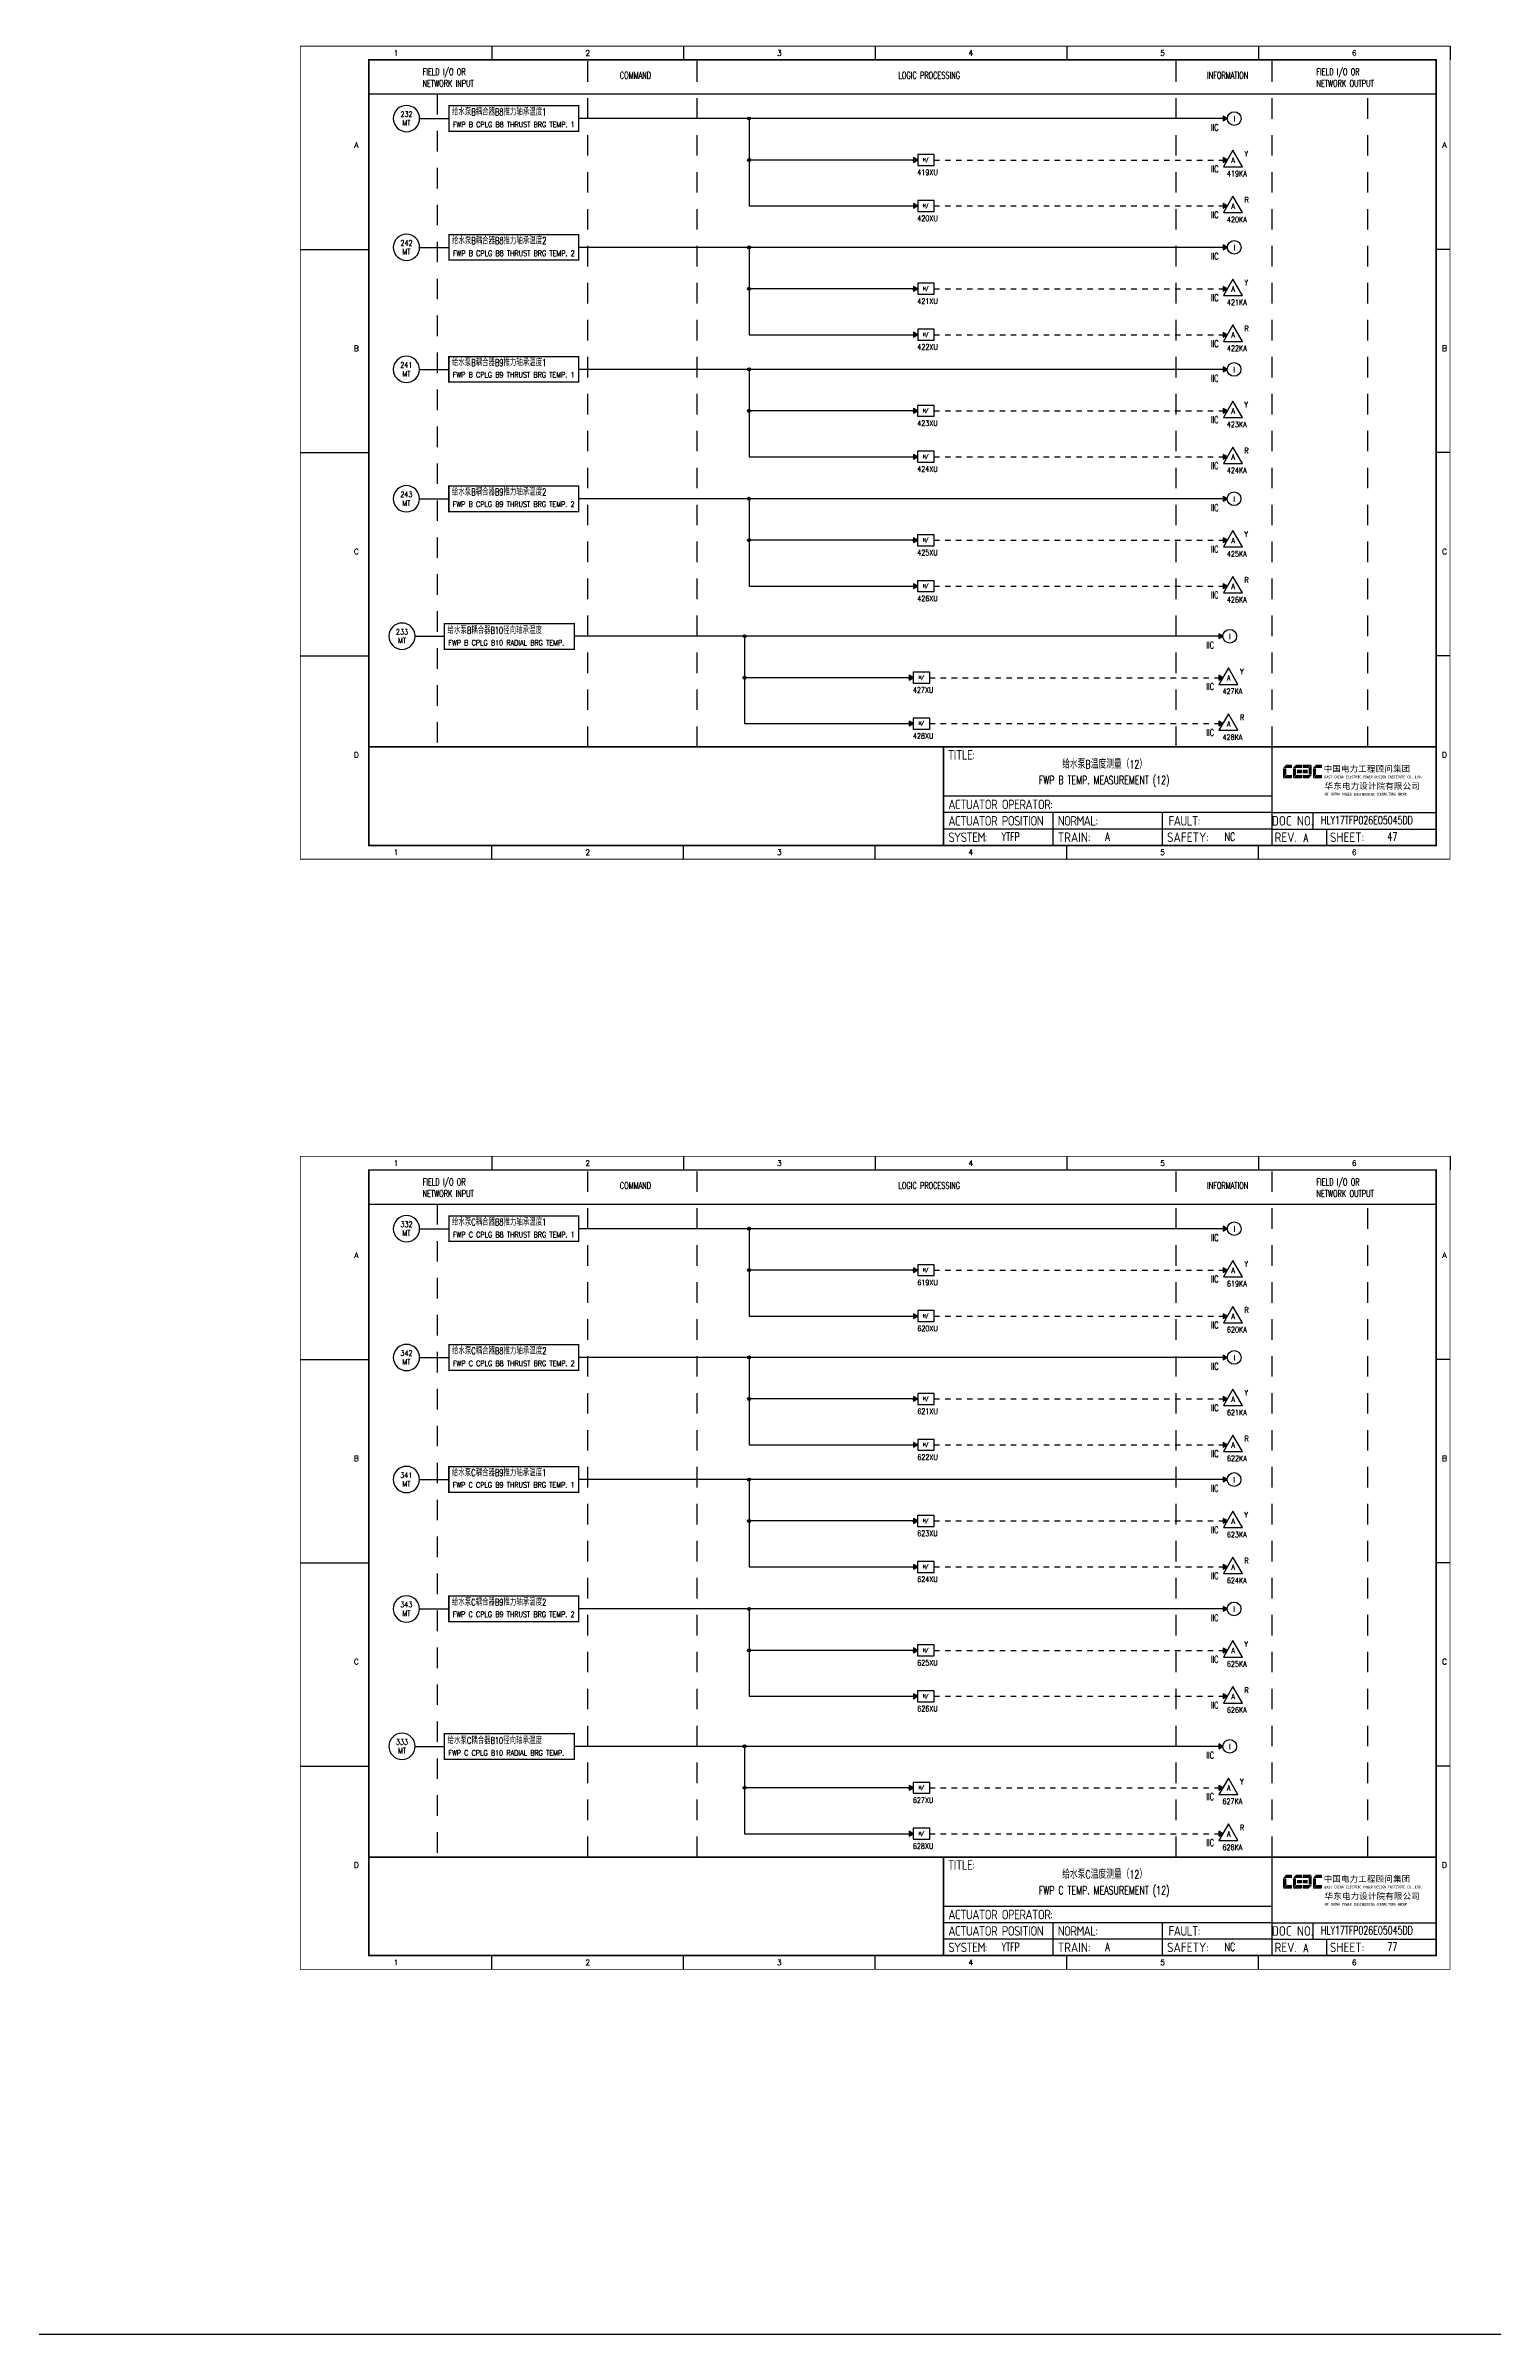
# Model space of a CAD drawing. Header units: millimetres. Extents: x 38833 to 52469, y 29493 to 32647.
# Drawn here: x 44971 to 45500, y 31107 to 31943 of the extents above; entities that cross this region are included whole.
import ezdxf
from ezdxf.enums import TextEntityAlignment as Align

# ---------------------------------------------------------------- set-up
doc = ezdxf.new("R2010")
doc.units = ezdxf.units.MM
for name, pattern in [('D2', [6, 2, -2, 2]), ('DASHED', [0.75, 0.5, -0.25]), ('JIS_02_0.7', [1.35, 0.75, -0.6])]:
    doc.linetypes.add(name, pattern=pattern)
for name, color, linetype in [('BORDER', 1, 'Continuous'), ('INSTRUMENT', 4, 'Continuous'), ('MLINE', 6, 'Continuous'), ('TITLE', 1, 'Continuous'), ('TK', 7, 'Continuous'), ('图框_外框线', 7, 'Continuous'), ('图框_标题栏文字', 6, 'Continuous')]:
    doc.layers.add(name, color=color, linetype=linetype)
doc.styles.add('DANIEL', font='COMPLEX', dxfattribs={"width": 0.7, "bigfont": 'GVFS'})
doc.styles.add('ecepdi', font='simhei.ttf', dxfattribs={"width": 0.9})
doc.styles.get("Standard").update_dxf_attribs({"font": 'romans.shx', "width": 0.7, "bigfont": 'hztxta.shx'})
doc.styles.add('工程字', font='gbenor.shx', dxfattribs={"bigfont": 'gbcbig.shx'})

# ---------------------------------------------------------------- blocks, each defined once
blk = doc.blocks.new('INS00')
at = {"layer": 'INSTRUMENT', "color": 0}
blk.add_lwpolyline([(6, 0, 1), (-6, 0, 1)], format="xyb", close=True, dxfattribs=at)
at = {"layer": 'INSTRUMENT', "flags": 1}
for tag, p in [('INSNAM', (0, 9)), ('INSDGN', (0, -9)), ('INSSUP', (0, -15)), ('INSMAN', (0, -18)), ('INSTYP', (0, -12)), ('INSREM', (0, -21))]:
    blk.add_attdef(tag, text='', height=3, dxfattribs=at).set_placement(p, align=Align.TOP_CENTER)
at = {"layer": 'INSTRUMENT', "width": 0.7}
for tag, p in [('INSIDE', (0, 2)), ('INSSYS', (0, -2))]:
    blk.add_attdef(tag, text='', height=2.5, dxfattribs=at).set_placement(p, align=Align.MIDDLE)
for tag, p in [('INSHH', (6, 3.5)), ('INSL', (6, -3)), ('INSLL', (6, -6))]:
    blk.add_attdef(tag, p, '', height=2.5, dxfattribs=at)
at = {"layer": 'INSTRUMENT', "linetype": 'DASHED', "width": 0.7}
blk.add_attdef('INSH', (6, 0.5), '', height=2.5, dxfattribs=at)
blk = doc.blocks.new('大于')
at = {"layer": 'BORDER'}
blk.add_hatch(color=256, dxfattribs=at).paths.add_polyline_path([(2178.99, 3748.47), (2177.49, 3749.34), (2177.49, 3747.6)])
for p, q in [((2176.99, 3748.47), (2178.99, 3748.47)), ((2184.99, 3748.47), (2186.99, 3748.47))]:
    blk.add_line(p, q, dxfattribs=at)
for points in [[(2178.99, 3748.47), (2177.49, 3749.34), (2177.49, 3747.6)], [(2184.99, 3750.47), (2178.99, 3750.47), (2178.99, 3746.47), (2184.99, 3746.47)]]:
    blk.add_lwpolyline(points, close=True, dxfattribs=at)
at = {"layer": 'BORDER', "style": 'DANIEL', "width": 0.8}
blk.add_text('H/', height=1.2, dxfattribs=at).set_placement((2181.94, 3748.51), align=Align.MIDDLE)
blk = doc.blocks.new('A$C1E0003F3')
h = blk.add_hatch(color=152)
edge = h.paths.add_edge_path()
edge.add_ellipse((5.15, 4.41), major_axis=(0, 0.211), ratio=0.769231, start_angle=-90, end_angle=0)
edge.add_line((5.15, 4.62), (3.22, 4.62))
edge.add_line((3.22, 4.62), (2.09, 3.35))
edge.add_line((2.09, 3.35), (5.32, 3.35))
edge.add_line((5.32, 3.35), (5.32, 4.41))
h.paths.add_polyline_path([(3.22, 3.23), (2.09, 3.23), (2.09, -0.36), (3.22, 0.91)])
edge = h.paths.add_edge_path()
edge.add_line((5.32, 0.81), (3.27, 0.81))
edge.add_line((3.27, 0.81), (2.13, -0.46))
edge.add_line((2.13, -0.46), (5.15, -0.46))
edge.add_ellipse((5.15, -0.25), major_axis=(0, 0.211), ratio=0.769231, start_angle=180, end_angle=270)
edge.add_line((5.32, -0.25), (5.32, 0.81))
h = blk.add_hatch(color=152)
edge = h.paths.add_edge_path()
edge.add_ellipse((8.78, 4.41), major_axis=(0, 0.211), ratio=0.769231, start_angle=-90, end_angle=0)
edge.add_line((8.78, 4.62), (6.84, 4.62))
edge.add_line((6.84, 4.62), (5.71, 3.35))
edge.add_line((5.71, 3.35), (8.94, 3.35))
edge.add_line((8.94, 3.35), (8.94, 4.41))
h.paths.add_polyline_path([(6.84, 3.23), (5.71, 3.23), (5.71, -0.36), (6.84, 0.91)])
edge = h.paths.add_edge_path()
edge.add_ellipse((8.78, 2.49), major_axis=(0, 0.211), ratio=0.769231, start_angle=-90, end_angle=0)
edge.add_line((8.78, 2.7), (7.22, 2.7))
edge.add_line((7.22, 2.7), (7.22, 1.44))
edge.add_line((7.22, 1.44), (8.78, 1.44))
edge.add_ellipse((8.78, 1.65), major_axis=(0, 0.211), ratio=0.769231, start_angle=180, end_angle=270)
edge.add_line((8.94, 1.65), (8.94, 2.49))
edge = h.paths.add_edge_path()
edge.add_line((8.94, 0.81), (6.89, 0.81))
edge.add_line((6.89, 0.81), (5.75, -0.46))
edge.add_line((5.75, -0.46), (8.78, -0.46))
edge.add_ellipse((8.78, -0.25), major_axis=(0, 0.211), ratio=0.769231, start_angle=180, end_angle=270)
edge.add_line((8.94, -0.25), (8.94, 0.81))
h = blk.add_hatch(color=1)
edge = h.paths.add_edge_path()
edge.add_line((12.48, 4.62), (9.46, 4.62))
edge.add_ellipse((9.46, 4.41), major_axis=(0, 0.211), ratio=0.769231, start_angle=0, end_angle=90)
edge.add_line((9.3, 4.41), (9.3, 3.35))
edge.add_line((9.3, 3.35), (11.35, 3.35))
edge.add_line((11.35, 3.35), (12.48, 4.62))
h.paths.add_polyline_path([(12.57, 4.56), (11.38, 3.23), (11.38, 0.93), (12.57, 0.93)])
edge = h.paths.add_edge_path()
edge.add_line((11.03, 2.7), (9.46, 2.7))
edge.add_ellipse((9.46, 2.49), major_axis=(0, 0.211), ratio=0.769231, start_angle=0, end_angle=90)
edge.add_line((9.3, 2.49), (9.3, 1.65))
edge.add_ellipse((9.46, 1.65), major_axis=(0, 0.211), ratio=0.769231, start_angle=90, end_angle=180)
edge.add_line((9.46, 1.44), (11.03, 1.44))
edge.add_line((11.03, 1.44), (11.03, 2.7))
h = blk.add_hatch(color=1)
edge = h.paths.add_edge_path()
edge.add_line((12.58, 0.79), (9.3, 0.79))
edge.add_line((9.3, 0.79), (9.3, -0.27))
edge.add_ellipse((9.46, -0.27), major_axis=(0, 0.211), ratio=0.769231, start_angle=90, end_angle=180)
edge.add_line((9.46, -0.48), (11.43, -0.48))
edge.add_line((11.43, -0.48), (12.58, 0.79))
h = blk.add_hatch(color=152)
edge = h.paths.add_edge_path()
edge.add_ellipse((16.11, 4.41), major_axis=(0, 0.211), ratio=0.769231, start_angle=-90, end_angle=0)
edge.add_line((16.11, 4.62), (14.14, 4.62))
edge.add_line((14.14, 4.62), (13, 3.35))
edge.add_line((13, 3.35), (16.27, 3.35))
edge.add_line((16.27, 3.35), (16.27, 4.41))
h.paths.add_polyline_path([(14.14, 3.23), (13, 3.23), (13, -0.36), (14.14, 0.91)])
edge = h.paths.add_edge_path()
edge.add_line((16.27, 0.81), (14.18, 0.81))
edge.add_line((14.18, 0.81), (13.04, -0.46))
edge.add_line((13.04, -0.46), (16.03, -0.46))
edge.add_ellipse((16.03, -0.15), major_axis=(0, 0.316), ratio=0.769231, start_angle=180, end_angle=270)
edge.add_line((16.27, -0.15), (16.27, 0.81))
at = {"layer": 'TITLE', "color": 7, "style": 'ecepdi'}
for s, p in [('中', (16.92, 1.94)), ('国', (20.09, 2)), ('电', (23.25, 1.99)), ('力', (26.39, 1.96)), ('工', (29.53, 1.95)), ('程', (32.71, 1.98)), ('顾', (35.9, 1.98)), ('问', (39.09, 1.94)), ('集', (42.26, 1.98)), ('团', (45.42, 2.01)), ('华', (17.24, -4.31)), ('东', (20.45, -4.29)), ('电', (23.62, -4.35)), ('力', (26.75, -4.32)), ('设', (29.92, -4.3)), ('计', (33.05, -4.31)), ('院', (36.26, -4.29)), ('有', (39.41, -4.29)), ('限', (42.57, -4.32)), ('公', (45.78, -4.38)), ('司', (48.91, -4.35))]:
    blk.add_text(s, height=2.2, dxfattribs=at).set_placement(p)
at = {"layer": 'TITLE', "color": 7, "style": 'ecepdi', "width": 0.975}
for s, p in [('E', (17.58, 0.02)), ('A', (18.29, 0.03)), ('S', (19, 0.03)), ('T', (19.7, 0.03)), ('C', (21.1, 0.09)), ('H', (21.77, 0.09)), ('I', (22.46, 0.09)), ('N', (23.17, 0.1)), ('A', (23.86, 0.1)), ('E', (25.35, 0.09)), ('L', (26.05, 0.11)), ('E', (26.76, 0.1)), ('C', (27.46, 0.12)), ('T', (28.18, 0.11)), ('R', (28.87, 0.1)), ('I', (29.57, 0.11)), ('C', (30.28, 0.1)), ('P', (31.64, 0.09)), ('O', (32.32, 0.08)), ('W', (33.03, 0.08)), ('E', (33.72, 0.08)), ('R', (34.42, 0.09)), ('D', (35.81, 0.1)), ('E', (36.52, 0.1)), ('S', (37.2, 0.1)), ('I', (37.91, 0.09)), ('G', (38.68, 0.11)), ('N', (39.38, 0.09)), ('I', (40.72, 0.07)), ('N', (41.43, 0.08)), ('S', (42.14, 0.08)), ('T', (42.83, 0.08)), ('I', (43.52, 0.09)), ('T', (44.22, 0.07)), ('U', (44.93, 0.07)), ('T', (45.63, 0.08)), ('E', (46.34, 0.09)), ('C', (47.76, 0.11)), ('O', (48.48, 0.1)), ('L', (50.56, 0.1)), ('T', (51.27, 0.1)), ('D', (51.96, 0.1)), ('O', (17.67, -6.18)), ('OF', (18.01, -6.2)), ('F', (18.37, -6.2)), ('C', (19.8, -6.19)), ('H', (20.47, -6.19)), ('I', (21.15, -6.19)), ('N', (21.87, -6.18)), ('A', (22.56, -6.18)), ('P', (23.98, -6.2)), ('O', (24.66, -6.21)), ('W', (25.36, -6.21)), ('E', (26.06, -6.21)), ('R', (26.75, -6.2)), ('E', (28.19, -6.24)), ('N', (28.91, -6.27)), ('G', (29.62, -6.26)), ('I', (30.32, -6.27)), ('N', (31.02, -6.27)), ('E', (31.7, -6.28)), ('E', (32.41, -6.27)), ('R', (33.1, -6.24)), ('I', (33.81, -6.24)), ('N', (34.51, -6.26)), ('G', (35.2, -6.24)), ('C', (36.61, -6.19)), ('O', (37.3, -6.21)), ('N', (38, -6.2)), ('S', (38.71, -6.21)), ('U', (39.41, -6.18)), ('L', (40.11, -6.18)), ('T', (40.81, -6.19)), ('I', (41.51, -6.21)), ('N', (42.2, -6.21)), ('G', (42.91, -6.17)), ('G', (44.29, -6.2)), ('R', (45, -6.21)), ('O', (45.69, -6.22)), ('U', (46.39, -6.2)), ('P', (47.1, -6.23)), ('.', (49.23, 0.1)), (',', (49.87, 0.1)), ('.', (52.72, 0.11))]:
    blk.add_text(s, height=1, dxfattribs=at).set_placement(p, align=Align.MIDDLE_CENTER)
blk = doc.blocks.new('A$C613255F0')
for p, q in [((70, 297), (70, 292)), ((140, 297), (140, 292)), ((210, 297), (210, 292)), ((280, 297), (280, 292)), ((350, 297), (350, 292)), ((420, 297), (420, 292)), ((0, 222.75), (25, 222.75)), ((420, 222.75), (415, 222.75)), ((0, 148.5), (25, 148.5)), ((420, 148.5), (415, 148.5)), ((0, 74.25), (25, 74.25)), ((420, 74.25), (415, 74.25)), ((70, 0), (70, 5)), ((140, 0), (140, 5)), ((210, 0), (210, 5)), ((280, 0), (280, 5)), ((350, 0), (350, 5))]:
    blk.add_line(p, q)
at = {"layer": 'MLINE', "linetype": 'JIS_02_0.7', "ltscale": 10}
for p, q in [((105, 41), (105, 292)), ((145, 41), (145, 292)), ((320, 41), (320, 292)), ((355, 41), (355, 292)), ((50, 279.56), (50, 41)), ((390, 41), (390, 279.56))]:
    blk.add_line(p, q, dxfattribs=at)
at = {"layer": 'MLINE'}
blk.add_line((25, 279.56), (415, 279.56), dxfattribs=at)
at = {"layer": '图框_外框线'}
for p, q in [((355, 5), (355, 41)), ((355, 23), (235, 23)), ((355, 17), (235, 17)), ((275, 11), (275, 17)), ((315, 11), (315, 17)), ((355, 17), (415, 17)), ((370, 11), (370, 17)), ((355, 11), (235, 11)), ((355, 11), (235, 11)), ((275, 5), (275, 11)), ((315, 5), (315, 11)), ((355, 11), (415, 11)), ((375, 5), (375, 11))]:
    blk.add_line(p, q, dxfattribs=at)
for points, const_width in [([(0, 0), (420, 0), (420, 297), (0, 297)], 0.3), ([(25, 5), (415, 5), (415, 292), (25, 292)], 0.6)]:
    blk.add_lwpolyline(points, close=True, dxfattribs=dict(at, const_width=const_width))
at = {"layer": '图框_外框线', "const_width": 0.6}
blk.add_lwpolyline([(235, 41), (25, 41)], dxfattribs=at)
at = {"layer": '图框_外框线'}
blk.add_lwpolyline([(415, 41, 0.6, 0.6, 0), (235, 41, 0.6, 0.6, 0), (235, 5, 0, 0, 0)], format="xyseb", dxfattribs=at)
blk.add_blockref('A$C1E0003F3', (356.94, 29.95))
at = {"layer": 'MLINE', "char_height": 2.5, "width": 31.8959, "attachment_point": 1}
for s, insert in [('FIELD I/O OR', (44.67, 288.89)), ('NETWORK INPUT', (44.67, 284.64)), ('COMMAND', (116.74, 287.58)), ('LOGIC PROCESSING', (218.52, 287.58)), ('INFORMATION', (331.25, 287.58)), ('FIELD I/O OR', (371.22, 288.89)), ('NETWORK OUTPUT', (371.22, 284.64))]:
    blk.add_mtext(s, dxfattribs=dict(at, insert=insert))
at = {"layer": 'TK', "color": 3}
for s, p in [('1', (35, 294.5)), ('2', (105, 294.5)), ('3', (175, 294.5)), ('4', (245, 294.5)), ('5', (315, 294.5)), ('6', (385, 294.5)), ('1', (35, 2.5)), ('2', (105, 2.5)), ('3', (175, 2.5)), ('4', (245, 2.5)), ('5', (315, 2.5)), ('6', (385, 2.5))]:
    blk.add_text(s, height=2, dxfattribs=at).set_placement(p, align=Align.MIDDLE)
for s, p in [('A', (20.5, 259.88)), ('A', (418, 259.88)), ('B', (20.5, 185.62)), ('B', (418, 185.62)), ('C', (20.5, 111.38)), ('C', (418, 111.38)), ('D', (20.5, 37.12)), ('D', (418, 37.12))]:
    blk.add_text(s, height=2, dxfattribs=at).set_placement(p, align=Align.CENTER)
at = {"layer": '图框_标题栏文字', "char_height": 3.5, "style": '工程字'}
for s, insert, width, attachment_point in [('{\\T0.9; TITLE:}', (234.86, 38.09), 14.2249, 4), ('{\\T0.9; ACTUATOR OPERATOR:}', (235, 20), 40, 4), ('{\\T0.9; ACTUATOR POSITION}', (235, 14), 45, 4), ('{\\T0.9; SYSTEM:}', (235, 8), 17.9526, 4), ('{\\T0.9; }TRAIN: ', (275, 8), 17.6638, 4), ('{\\T0.9; NORMAL:}', (275, 14), 18.2557, 4), ('SAFETY:', (324.3, 8), 22.3993, 5), ('{\\T0.9; FAULT:}', (315.44, 14), 15, 4), ('DOC NO.', (362.5, 14), 15, 5), ('REV.', (360, 8), 10, 5), ('SHEET:', (382.42, 8), 20, 5)]:
    blk.add_mtext(s, dxfattribs=dict(at, insert=insert, width=width, attachment_point=attachment_point))

msp = doc.modelspace()

# ---------------------------------------------------------------- hatches: boundary and pattern name
h = msp.add_hatch(color=256)
edge = h.paths.add_edge_path()
edge.add_arc((45227.69, 31916.69), 0.55, 0, 360)
for points in [[(45402.41, 31916.69), (45400.91, 31917.55), (45400.91, 31915.82)], [(45402.41, 31901.54), (45400.91, 31902.4), (45400.91, 31900.67)], [(45402.41, 31884.76), (45400.91, 31885.63), (45400.91, 31883.9)], [(45402.41, 31869.64), (45400.91, 31870.51), (45400.91, 31868.78)], [(45402.41, 31854.49), (45400.91, 31855.36), (45400.91, 31853.62)], [(45402.41, 31837.72), (45400.91, 31838.58), (45400.91, 31836.85)], [(45402.38, 31825.06), (45400.88, 31825.93), (45400.88, 31824.2)], [(45402.38, 31809.91), (45400.88, 31810.78), (45400.88, 31809.05)], [(45402.38, 31793.14), (45400.88, 31794.01), (45400.88, 31792.27)], [(45402.38, 31777.78), (45400.88, 31778.65), (45400.88, 31776.92)], [(45402.38, 31762.63), (45400.88, 31763.5), (45400.88, 31761.77)], [(45402.38, 31745.86), (45400.88, 31746.73), (45400.88, 31745)], [(45400.78, 31727.58), (45399.28, 31728.45), (45399.28, 31726.72)], [(45400.78, 31712.43), (45399.28, 31713.3), (45399.28, 31711.57)], [(45400.78, 31695.66), (45399.28, 31696.52), (45399.28, 31694.79)], [(45402.41, 31511.13), (45400.91, 31511.99), (45400.91, 31510.26)], [(45402.41, 31495.98), (45400.91, 31496.84), (45400.91, 31495.11)], [(45402.41, 31479.21), (45400.91, 31480.07), (45400.91, 31478.34)], [(45402.41, 31464.08), (45400.91, 31464.95), (45400.91, 31463.22)], [(45402.41, 31448.93), (45400.91, 31449.8), (45400.91, 31448.07)], [(45402.41, 31432.16), (45400.91, 31433.03), (45400.91, 31431.29)], [(45402.38, 31419.5), (45400.88, 31420.37), (45400.88, 31418.64)], [(45402.38, 31404.35), (45400.88, 31405.22), (45400.88, 31403.49)], [(45402.38, 31387.58), (45400.88, 31388.45), (45400.88, 31386.72)], [(45402.38, 31372.23), (45400.88, 31373.09), (45400.88, 31371.36)], [(45402.38, 31357.08), (45400.88, 31357.94), (45400.88, 31356.21)], [(45402.38, 31340.3), (45400.88, 31341.17), (45400.88, 31339.44)], [(45400.78, 31322.02), (45399.28, 31322.89), (45399.28, 31321.16)], [(45400.78, 31306.87), (45399.28, 31307.74), (45399.28, 31306.01)], [(45400.78, 31290.1), (45399.28, 31290.97), (45399.28, 31289.23)]]:
    msp.add_hatch(color=256).paths.add_polyline_path(points)
h = msp.add_hatch(color=256)
edge = h.paths.add_edge_path()
edge.add_arc((45227.69, 31901.54), 0.55, 0, 360)
h = msp.add_hatch(color=256)
edge = h.paths.add_edge_path()
edge.add_arc((45227.69, 31869.64), 0.55, 0, 360)
h = msp.add_hatch(color=256)
edge = h.paths.add_edge_path()
edge.add_arc((45227.69, 31854.49), 0.55, 0, 360)
h = msp.add_hatch(color=256)
edge = h.paths.add_edge_path()
edge.add_arc((45227.66, 31825.06), 0.55, 0, 360)
h = msp.add_hatch(color=256)
edge = h.paths.add_edge_path()
edge.add_arc((45227.66, 31809.91), 0.55, 0, 360)
h = msp.add_hatch(color=256)
edge = h.paths.add_edge_path()
edge.add_arc((45227.66, 31777.78), 0.55, 0, 360)
h = msp.add_hatch(color=256)
edge = h.paths.add_edge_path()
edge.add_arc((45227.66, 31762.63), 0.55, 0, 360)
h = msp.add_hatch(color=256)
edge = h.paths.add_edge_path()
edge.add_arc((45226.06, 31727.58), 0.55, 0, 360)
h = msp.add_hatch(color=256)
edge = h.paths.add_edge_path()
edge.add_arc((45226.06, 31712.43), 0.55, 0, 360)
h = msp.add_hatch(color=256)
edge = h.paths.add_edge_path()
edge.add_arc((45227.69, 31511.13), 0.55, 0, 360)
h = msp.add_hatch(color=256)
edge = h.paths.add_edge_path()
edge.add_arc((45227.69, 31495.98), 0.55, 0, 360)
h = msp.add_hatch(color=256)
edge = h.paths.add_edge_path()
edge.add_arc((45227.69, 31464.08), 0.55, 0, 360)
h = msp.add_hatch(color=256)
edge = h.paths.add_edge_path()
edge.add_arc((45227.69, 31448.93), 0.55, 0, 360)
h = msp.add_hatch(color=256)
edge = h.paths.add_edge_path()
edge.add_arc((45227.66, 31419.5), 0.55, 0, 360)
h = msp.add_hatch(color=256)
edge = h.paths.add_edge_path()
edge.add_arc((45227.66, 31404.35), 0.55, 0, 360)
h = msp.add_hatch(color=256)
edge = h.paths.add_edge_path()
edge.add_arc((45227.66, 31372.23), 0.55, 0, 360)
h = msp.add_hatch(color=256)
edge = h.paths.add_edge_path()
edge.add_arc((45227.66, 31357.08), 0.55, 0, 360)
h = msp.add_hatch(color=256)
edge = h.paths.add_edge_path()
edge.add_arc((45226.06, 31322.02), 0.55, 0, 360)
h = msp.add_hatch(color=256)
edge = h.paths.add_edge_path()
edge.add_arc((45226.06, 31306.87), 0.55, 0, 360)

# ---------------------------------------------------------------- linework, layer by layer
for p, q in [((45107.33, 31916.69), (45118.03, 31916.69)), ((45402.41, 31916.69), (45165.44, 31916.69)), ((45227.69, 31916.69), (45227.69, 31884.76)), ((45289.3, 31901.54), (45227.69, 31901.54)), ((45295.3, 31901.54), (45296.09, 31901.54)), ((45227.69, 31884.76), (45289.3, 31884.76)), ((45295.3, 31884.76), (45296.09, 31884.76)), ((45107.33, 31869.64), (45118.03, 31869.64)), ((45402.41, 31869.64), (45165.44, 31869.64)), ((45227.69, 31869.64), (45227.69, 31837.72)), ((45289.3, 31854.49), (45227.69, 31854.49)), ((45295.3, 31854.49), (45296.09, 31854.49)), ((45227.69, 31837.72), (45289.3, 31837.72)), ((45295.3, 31837.72), (45296.09, 31837.72)), ((45107.3, 31825.06), (45118, 31825.06)), ((45402.38, 31825.06), (45165.41, 31825.06)), ((45227.66, 31825.06), (45227.66, 31793.14)), ((45289.27, 31809.91), (45227.66, 31809.91)), ((45295.27, 31809.91), (45296.06, 31809.91)), ((45227.66, 31793.14), (45289.27, 31793.14)), ((45295.27, 31793.14), (45296.06, 31793.14)), ((45107.3, 31777.78), (45118, 31777.78)), ((45402.38, 31777.78), (45165.41, 31777.78)), ((45227.66, 31777.78), (45227.66, 31745.86)), ((45289.27, 31762.63), (45227.66, 31762.63)), ((45295.27, 31762.63), (45296.06, 31762.63)), ((45227.66, 31745.86), (45289.27, 31745.86)), ((45295.27, 31745.86), (45296.06, 31745.86)), ((45105.7, 31727.58), (45116.4, 31727.58)), ((45400.78, 31727.58), (45163.81, 31727.58)), ((45226.06, 31727.69), (45226.06, 31695.77)), ((45287.67, 31712.43), (45226.06, 31712.43)), ((45293.67, 31712.43), (45294.46, 31712.43)), ((45226.06, 31695.66), (45287.67, 31695.66)), ((45107.33, 31511.13), (45118.03, 31511.13)), ((45402.41, 31511.13), (45165.44, 31511.13)), ((45227.69, 31511.13), (45227.69, 31479.21)), ((45289.3, 31495.98), (45227.69, 31495.98)), ((45295.3, 31495.98), (45296.09, 31495.98)), ((45227.69, 31479.21), (45289.3, 31479.21)), ((45295.3, 31479.21), (45296.09, 31479.21)), ((45107.33, 31464.08), (45118.03, 31464.08)), ((45402.41, 31464.08), (45165.44, 31464.08)), ((45227.69, 31464.08), (45227.69, 31432.16)), ((45289.3, 31448.93), (45227.69, 31448.93)), ((45295.3, 31448.93), (45296.09, 31448.93)), ((45227.69, 31432.16), (45289.3, 31432.16)), ((45295.3, 31432.16), (45296.09, 31432.16)), ((45107.3, 31419.5), (45118, 31419.5)), ((45402.38, 31419.5), (45165.41, 31419.5)), ((45227.66, 31419.5), (45227.66, 31387.58)), ((45289.27, 31404.35), (45227.66, 31404.35)), ((45295.27, 31404.35), (45296.06, 31404.35)), ((45227.66, 31387.58), (45289.27, 31387.58)), ((45295.27, 31387.58), (45296.06, 31387.58)), ((45107.3, 31372.23), (45118, 31372.23)), ((45402.38, 31372.23), (45165.41, 31372.23)), ((45227.66, 31372.23), (45227.66, 31340.3)), ((45289.27, 31357.08), (45227.66, 31357.08)), ((45295.27, 31357.08), (45296.06, 31357.08)), ((45227.66, 31340.3), (45289.27, 31340.3)), ((45295.27, 31340.3), (45296.06, 31340.3)), ((45105.7, 31322.02), (45116.4, 31322.02)), ((45400.78, 31322.02), (45163.81, 31322.02)), ((45226.06, 31322.13), (45226.06, 31290.21)), ((45287.67, 31306.87), (45226.06, 31306.87)), ((45293.67, 31306.87), (45294.46, 31306.87)), ((45226.06, 31290.1), (45287.67, 31290.1)), ((39417.51, 31107.25), (50497.51, 31107.25))]:
    msp.add_line(p, q)
at = {"linetype": 'D2'}
for p, q in [((45295.3, 31901.54), (45402.41, 31901.54)), ((45295.3, 31884.76), (45402.41, 31884.76)), ((45295.3, 31854.49), (45402.41, 31854.49)), ((45295.3, 31837.72), (45402.41, 31837.72)), ((45295.27, 31809.91), (45402.38, 31809.91)), ((45295.27, 31793.14), (45402.38, 31793.14)), ((45295.27, 31762.63), (45402.38, 31762.63)), ((45295.27, 31745.86), (45402.38, 31745.86)), ((45293.67, 31712.43), (45400.78, 31712.43)), ((45293.67, 31695.66), (45400.78, 31695.66)), ((45295.3, 31495.98), (45402.41, 31495.98)), ((45295.3, 31479.21), (45402.41, 31479.21)), ((45295.3, 31448.93), (45402.41, 31448.93)), ((45295.3, 31432.16), (45402.41, 31432.16)), ((45295.27, 31404.35), (45402.38, 31404.35)), ((45295.27, 31387.58), (45402.38, 31387.58)), ((45295.27, 31357.08), (45402.38, 31357.08)), ((45295.27, 31340.3), (45402.38, 31340.3)), ((45293.67, 31306.87), (45400.78, 31306.87)), ((45293.67, 31290.1), (45400.78, 31290.1))]:
    msp.add_line(p, q, dxfattribs=at)
at = {"const_width": 0.5}
for points in [[(45118.03, 31921.36), (45165.44, 31921.36), (45165.44, 31912.02), (45118.03, 31912.02), (45118.03, 31921.36)], [(45118.03, 31874.31), (45165.44, 31874.31), (45165.44, 31864.97), (45118.03, 31864.97), (45118.03, 31874.31)], [(45118, 31829.73), (45165.41, 31829.73), (45165.41, 31820.39), (45118, 31820.39), (45118, 31829.73)], [(45118, 31782.46), (45165.41, 31782.46), (45165.41, 31773.11), (45118, 31773.11), (45118, 31782.46)], [(45116.4, 31732.16), (45163.81, 31732.16), (45163.81, 31722.82), (45116.4, 31722.82), (45116.4, 31732.16)], [(45118.03, 31515.8), (45165.44, 31515.8), (45165.44, 31506.46), (45118.03, 31506.46), (45118.03, 31515.8)], [(45118.03, 31468.75), (45165.44, 31468.75), (45165.44, 31459.41), (45118.03, 31459.41), (45118.03, 31468.75)], [(45118, 31424.17), (45165.41, 31424.17), (45165.41, 31414.83), (45118, 31414.83), (45118, 31424.17)], [(45118, 31376.9), (45165.41, 31376.9), (45165.41, 31367.56), (45118, 31367.56), (45118, 31376.9)], [(45116.4, 31326.6), (45163.81, 31326.6), (45163.81, 31317.26), (45116.4, 31317.26), (45116.4, 31326.6)]]:
    msp.add_lwpolyline(points, dxfattribs=at)
for points in [[(45402.41, 31916.69), (45400.91, 31917.55), (45400.91, 31915.82)], [(45402.41, 31901.54), (45400.91, 31902.4), (45400.91, 31900.67)], [(45402.41, 31884.76), (45400.91, 31885.63), (45400.91, 31883.9)], [(45402.41, 31869.64), (45400.91, 31870.51), (45400.91, 31868.78)], [(45402.41, 31854.49), (45400.91, 31855.36), (45400.91, 31853.62)], [(45402.41, 31837.72), (45400.91, 31838.58), (45400.91, 31836.85)], [(45402.38, 31825.06), (45400.88, 31825.93), (45400.88, 31824.2)], [(45402.38, 31809.91), (45400.88, 31810.78), (45400.88, 31809.05)], [(45402.38, 31793.14), (45400.88, 31794.01), (45400.88, 31792.27)], [(45402.38, 31777.78), (45400.88, 31778.65), (45400.88, 31776.92)], [(45402.38, 31762.63), (45400.88, 31763.5), (45400.88, 31761.77)], [(45402.38, 31745.86), (45400.88, 31746.73), (45400.88, 31745)], [(45400.78, 31727.58), (45399.28, 31728.45), (45399.28, 31726.72)], [(45400.78, 31712.43), (45399.28, 31713.3), (45399.28, 31711.57)], [(45400.78, 31695.66), (45399.28, 31696.52), (45399.28, 31694.79)], [(45402.41, 31511.13), (45400.91, 31511.99), (45400.91, 31510.26)], [(45402.41, 31495.98), (45400.91, 31496.84), (45400.91, 31495.11)], [(45402.41, 31479.21), (45400.91, 31480.07), (45400.91, 31478.34)], [(45402.41, 31464.08), (45400.91, 31464.95), (45400.91, 31463.22)], [(45402.41, 31448.93), (45400.91, 31449.8), (45400.91, 31448.07)], [(45402.41, 31432.16), (45400.91, 31433.03), (45400.91, 31431.29)], [(45402.38, 31419.5), (45400.88, 31420.37), (45400.88, 31418.64)], [(45402.38, 31404.35), (45400.88, 31405.22), (45400.88, 31403.49)], [(45402.38, 31387.58), (45400.88, 31388.45), (45400.88, 31386.72)], [(45402.38, 31372.23), (45400.88, 31373.09), (45400.88, 31371.36)], [(45402.38, 31357.08), (45400.88, 31357.94), (45400.88, 31356.21)], [(45402.38, 31340.3), (45400.88, 31341.17), (45400.88, 31339.44)], [(45400.78, 31322.02), (45399.28, 31322.89), (45399.28, 31321.16)], [(45400.78, 31306.87), (45399.28, 31307.74), (45399.28, 31306.01)], [(45400.78, 31290.1), (45399.28, 31290.97), (45399.28, 31289.23)]]:
    msp.add_lwpolyline(points, close=True)
at = {"color": 1}
for points in [[(45407.9, 31899.09), (45404.43, 31905.09), (45400.97, 31899.09)], [(45407.9, 31882.32), (45404.43, 31888.32), (45400.97, 31882.32)], [(45407.9, 31852.04), (45404.43, 31858.04), (45400.97, 31852.04)], [(45407.9, 31835.27), (45404.43, 31841.27), (45400.97, 31835.27)], [(45407.87, 31807.46), (45404.4, 31813.46), (45400.94, 31807.46)], [(45407.87, 31790.69), (45404.4, 31796.69), (45400.94, 31790.69)], [(45407.87, 31760.19), (45404.4, 31766.19), (45400.94, 31760.19)], [(45407.87, 31743.41), (45404.4, 31749.41), (45400.94, 31743.41)], [(45406.27, 31709.98), (45402.8, 31715.98), (45399.34, 31709.98)], [(45406.27, 31693.21), (45402.8, 31699.21), (45399.34, 31693.21)], [(45407.9, 31493.53), (45404.43, 31499.53), (45400.97, 31493.53)], [(45407.9, 31476.76), (45404.43, 31482.76), (45400.97, 31476.76)], [(45407.9, 31446.48), (45404.43, 31452.48), (45400.97, 31446.48)], [(45407.9, 31429.71), (45404.43, 31435.71), (45400.97, 31429.71)], [(45407.87, 31401.91), (45404.4, 31407.91), (45400.94, 31401.91)], [(45407.87, 31385.13), (45404.4, 31391.13), (45400.94, 31385.13)], [(45407.87, 31354.63), (45404.4, 31360.63), (45400.94, 31354.63)], [(45407.87, 31337.85), (45404.4, 31343.85), (45400.94, 31337.85)], [(45406.27, 31304.42), (45402.8, 31310.42), (45399.34, 31304.42)], [(45406.27, 31287.65), (45402.8, 31293.65), (45399.34, 31287.65)]]:
    msp.add_lwpolyline(points, close=True, dxfattribs=at)
for centre, radius in [((45227.69, 31916.69), 0.55), ((45404.91, 31916.69), 2.5), ((45227.69, 31901.54), 0.55), ((45227.69, 31869.64), 0.55), ((45404.91, 31869.64), 2.5), ((45227.69, 31854.49), 0.55), ((45404.88, 31825.06), 2.5), ((45227.66, 31825.06), 0.55), ((45227.66, 31809.91), 0.55), ((45227.66, 31777.78), 0.55), ((45404.88, 31777.78), 2.5), ((45227.66, 31762.63), 0.55), ((45226.06, 31727.58), 0.55), ((45403.28, 31727.58), 2.5), ((45226.06, 31712.43), 0.55), ((45227.69, 31511.13), 0.55), ((45404.91, 31511.13), 2.5), ((45227.69, 31495.98), 0.55), ((45227.69, 31464.08), 0.55), ((45404.91, 31464.08), 2.5), ((45227.69, 31448.93), 0.55), ((45227.66, 31419.5), 0.55), ((45404.88, 31419.5), 2.5), ((45227.66, 31404.35), 0.55), ((45227.66, 31372.23), 0.55), ((45404.88, 31372.23), 2.5), ((45227.66, 31357.08), 0.55), ((45226.06, 31322.02), 0.55), ((45403.28, 31322.02), 2.5), ((45226.06, 31306.87), 0.55)]:
    msp.add_circle(centre, radius)

# ---------------------------------------------------------------- block references
for name, p in [('A$C613255F0', (45063.73, 31646.13)), ('大于', (43110.31, 28153.07)), ('大于', (43110.31, 28136.29)), ('大于', (43110.31, 28106.02)), ('大于', (43110.31, 28089.25)), ('大于', (43110.27, 28061.44)), ('大于', (43110.27, 28044.67)), ('大于', (43110.27, 28014.16)), ('大于', (43110.27, 27997.39)), ('大于', (43108.67, 27963.96)), ('大于', (43108.67, 27947.19)), ('A$C613255F0', (45063.73, 31240.57)), ('大于', (43110.31, 27747.51)), ('大于', (43110.31, 27730.73)), ('大于', (43110.31, 27700.46)), ('大于', (43110.31, 27683.69)), ('大于', (43110.27, 27655.88)), ('大于', (43110.27, 27639.11)), ('大于', (43110.27, 27608.61)), ('大于', (43110.27, 27591.83)), ('大于', (43108.67, 27558.4)), ('大于', (43108.67, 27541.63))]:
    msp.add_blockref(name, p)
at = {"layer": 'MLINE', "xscale": 0.7999999999992724, "yscale": 0.7999999999992724, "zscale": 0.7999999999992724}
for p, values in [((45102.53, 31916.69), {'INSIDE': '232', 'INSSYS': 'MT'}), ((45102.53, 31869.64), {'INSIDE': '242', 'INSSYS': 'MT'}), ((45102.5, 31825.06), {'INSIDE': '241', 'INSSYS': 'MT'}), ((45102.5, 31777.78), {'INSIDE': '243', 'INSSYS': 'MT'}), ((45100.9, 31727.58), {'INSIDE': '233', 'INSSYS': 'MT'}), ((45102.53, 31511.13), {'INSIDE': '332', 'INSSYS': 'MT'}), ((45102.53, 31464.08), {'INSIDE': '342', 'INSSYS': 'MT'}), ((45102.5, 31419.5), {'INSIDE': '341', 'INSSYS': 'MT'}), ((45102.5, 31372.23), {'INSIDE': '343', 'INSSYS': 'MT'}), ((45100.9, 31322.02), {'INSIDE': '333', 'INSSYS': 'MT'})]:
    msp.add_blockref('INS00', p, dxfattribs=at).add_auto_attribs(values)

# ---------------------------------------------------------------- texts
at = {"width": 0.7}
for p in [(45404.95, 31915.56), (45404.95, 31868.51), (45404.92, 31823.94), (45404.92, 31776.66), (45403.32, 31726.45), (45404.95, 31510), (45404.95, 31462.96), (45404.92, 31418.38), (45404.92, 31371.1), (45403.32, 31320.9)]:
    msp.add_text('I', height=2, dxfattribs=at).set_placement(p, align=Align.CENTER)
at = {"color": 1, "width": 0.7}
for p in [(45404.52, 31900.46), (45404.52, 31883.69), (45404.52, 31853.42), (45404.52, 31836.64), (45404.49, 31808.84), (45404.49, 31792.06), (45404.49, 31761.56), (45404.49, 31744.79), (45402.89, 31711.36), (45402.89, 31694.58), (45404.52, 31494.9), (45404.52, 31478.13), (45404.52, 31447.86), (45404.52, 31431.08), (45404.49, 31403.28), (45404.49, 31386.51), (45404.49, 31356), (45404.49, 31339.23), (45402.89, 31305.8), (45402.89, 31289.02)]:
    msp.add_text('A', height=2, dxfattribs=at).set_placement(p, align=Align.CENTER)
at = {"attachment_point": 1}
for s, insert, char_height, width in [('给水泵B耦合器B8推力轴承温度1', (45119.14, 31920.35), 2.5, 73.0067), ('FWP B CPLG B8 THRUST BRG TEMP. 1', (45119.48, 31915.51), 2, 73.0067), ('IIC', (45396.41, 31914.69), 2.5, 4.5039), ('Y', (45408.65, 31904.78), 2, 73.0067), ('419XU', (45289.15, 31898.03), 2, 11.1697), ('IIC', (45396.41, 31899.54), 2.5, 4.5039), ('419KA', (45402.26, 31897.57), 2, 73.0067), ('R', (45408.65, 31888.01), 2, 73.0067), ('420XU', (45289.15, 31881.25), 2, 11.1697), ('IIC', (45396.41, 31882.76), 2.5, 4.5039), ('420KA', (45402.26, 31880.8), 2, 73.0067), ('给水泵B耦合器B8推力轴承温度2', (45119.14, 31873.3), 2.5, 73.0067), ('FWP B CPLG B8 THRUST BRG TEMP. 2', (45119.48, 31868.47), 2, 73.0067), ('IIC', (45396.41, 31867.64), 2.5, 4.5039), ('Y', (45408.65, 31857.74), 2, 73.0067), ('421XU', (45289.15, 31850.98), 2, 11.1697), ('IIC', (45396.41, 31852.49), 2.5, 4.5039), ('421KA', (45402.26, 31850.53), 2, 73.0067), ('R', (45408.65, 31840.96), 2, 73.0067), ('给水泵B耦合器B9推力轴承温度1', (45119.11, 31828.78), 2.5, 73.0067), ('422XU', (45289.15, 31834.21), 2, 11.1697), ('IIC', (45396.41, 31835.72), 2.5, 4.5039), ('422KA', (45402.26, 31833.76), 2, 73.0067), ('FWP B CPLG B9 THRUST BRG TEMP. 1', (45119.42, 31824.08), 2, 73.0067), ('IIC', (45396.38, 31823.06), 2.5, 4.5039), ('Y', (45408.62, 31813.16), 2, 73.0067), ('423XU', (45289.12, 31806.4), 2, 11.1697), ('IIC', (45396.38, 31807.91), 2.5, 4.5039), ('423KA', (45402.23, 31805.95), 2, 73.0067), ('R', (45408.62, 31796.38), 2, 73.0067), ('424XU', (45289.12, 31789.63), 2, 11.1697), ('IIC', (45396.38, 31791.14), 2.5, 4.5039), ('424KA', (45402.23, 31789.18), 2, 73.0067), ('给水泵B耦合器B9推力轴承温度2', (45119.11, 31781.5), 2.5, 73.0067), ('FWP B CPLG B9 THRUST BRG TEMP. 2', (45119.42, 31776.8), 2, 73.0067), ('IIC', (45396.38, 31775.78), 2.5, 4.5039), ('Y', (45408.62, 31765.88), 2, 73.0067), ('425XU', (45289.12, 31759.12), 2, 11.1697), ('IIC', (45396.38, 31760.63), 2.5, 4.5039), ('425KA', (45402.23, 31758.67), 2, 73.0067), ('R', (45408.62, 31749.11), 2, 73.0067), ('426XU', (45289.12, 31742.35), 2, 11.1697), ('IIC', (45396.38, 31743.86), 2.5, 4.5039), ('426KA', (45402.23, 31741.9), 2, 73.0067), ('给水泵B耦合器B10径向轴承温度', (45117.51, 31730.97), 2.5, 73.0067), ('FWP B CPLG B10 RADIAL BRG TEMP.', (45117.82, 31726.17), 2, 73.0067), ('IIC', (45394.78, 31725.58), 2.5, 4.5039), ('Y', (45407.02, 31715.68), 2, 73.0067), ('427XU', (45287.52, 31708.92), 2, 11.1697), ('IIC', (45394.78, 31710.43), 2.5, 4.5039), ('427KA', (45400.63, 31708.47), 2, 73.0067), ('R', (45407.02, 31698.9), 2, 73.0067), ('428XU', (45287.52, 31692.15), 2, 11.1697), ('IIC', (45394.78, 31693.66), 2.5, 4.5039), ('428KA', (45400.63, 31691.7), 2, 73.0067), ('FWP B TEMP. MEASUREMENT (12)', (45333.56, 31676.51), 3, 74.0185), ('给水泵B温度测量（12）', (45342.06, 31682.28), 3, 57.1272), ('YTFP', (45319.97, 31655.81), 3, 8.5983), ('A', (45357.84, 31655.81), 3, 4.8474), ('NC', (45401.42, 31655.81), 3, 4.8474), ('A', (45430.21, 31655.37), 3, 8.5983), ('给水泵C耦合器B8推力轴承温度1', (45119.14, 31514.79), 2.5, 73.0067), ('FWP C CPLG B8 THRUST BRG TEMP. 1', (45119.48, 31509.95), 2, 73.0067), ('IIC', (45396.41, 31509.13), 2.5, 4.5039), ('IIC', (45396.41, 31493.98), 2.5, 4.5039), ('Y', (45408.65, 31499.22), 2, 73.0067), ('619XU', (45289.15, 31492.47), 2, 11.1697), ('619KA', (45402.26, 31492.02), 2, 73.0067), ('IIC', (45396.41, 31477.21), 2.5, 4.5039), ('R', (45408.65, 31482.45), 2, 73.0067), ('620XU', (45289.15, 31475.69), 2, 11.1697), ('620KA', (45402.26, 31475.24), 2, 73.0067), ('给水泵C耦合器B8推力轴承温度2', (45119.14, 31467.74), 2.5, 73.0067), ('FWP C CPLG B8 THRUST BRG TEMP. 2', (45119.48, 31462.91), 2, 73.0067), ('IIC', (45396.41, 31462.08), 2.5, 4.5039), ('Y', (45408.65, 31452.18), 2, 73.0067), ('621XU', (45289.15, 31445.42), 2, 11.1697), ('IIC', (45396.41, 31446.93), 2.5, 4.5039), ('621KA', (45402.26, 31444.97), 2, 73.0067), ('R', (45408.65, 31435.4), 2, 73.0067), ('622XU', (45289.15, 31428.65), 2, 11.1697), ('IIC', (45396.41, 31430.16), 2.5, 4.5039), ('622KA', (45402.26, 31428.2), 2, 73.0067), ('给水泵C耦合器B9推力轴承温度1', (45119.11, 31423.22), 2.5, 73.0067), ('FWP C CPLG B9 THRUST BRG TEMP. 1', (45119.42, 31418.52), 2, 73.0067), ('IIC', (45396.38, 31417.5), 2.5, 4.5039), ('IIC', (45396.38, 31402.35), 2.5, 4.5039), ('Y', (45408.62, 31407.6), 2, 73.0067), ('623XU', (45289.12, 31400.84), 2, 11.1697), ('623KA', (45402.23, 31400.39), 2, 73.0067), ('IIC', (45396.38, 31385.58), 2.5, 4.5039), ('R', (45408.62, 31390.83), 2, 73.0067), ('给水泵C耦合器B9推力轴承温度2', (45119.11, 31375.94), 2.5, 73.0067), ('624XU', (45289.12, 31384.07), 2, 11.1697), ('624KA', (45402.23, 31383.62), 2, 73.0067), ('FWP C CPLG B9 THRUST BRG TEMP. 2', (45119.42, 31371.24), 2, 73.0067), ('IIC', (45396.38, 31370.23), 2.5, 4.5039), ('Y', (45408.62, 31360.32), 2, 73.0067), ('625XU', (45289.12, 31353.56), 2, 11.1697), ('IIC', (45396.38, 31355.08), 2.5, 4.5039), ('625KA', (45402.23, 31353.11), 2, 73.0067), ('R', (45408.62, 31343.55), 2, 73.0067), ('626XU', (45289.12, 31336.79), 2, 11.1697), ('IIC', (45396.38, 31338.3), 2.5, 4.5039), ('626KA', (45402.23, 31336.34), 2, 73.0067), ('给水泵C耦合器B10径向轴承温度', (45117.51, 31325.41), 2.5, 73.0067), ('FWP C CPLG B10 RADIAL BRG TEMP.', (45117.82, 31320.62), 2, 73.0067), ('IIC', (45394.78, 31320.02), 2.5, 4.5039), ('Y', (45407.02, 31310.12), 2, 73.0067), ('627XU', (45287.52, 31303.36), 2, 11.1697), ('IIC', (45394.78, 31304.87), 2.5, 4.5039), ('627KA', (45400.63, 31302.91), 2, 73.0067), ('R', (45407.02, 31293.34), 2, 73.0067), ('628XU', (45287.52, 31286.59), 2, 11.1697), ('IIC', (45394.78, 31288.1), 2.5, 4.5039), ('628KA', (45400.63, 31286.14), 2, 73.0067), ('给水泵C温度测量（12）', (45342.06, 31276.73), 3, 57.1272), ('FWP C TEMP. MEASUREMENT (12)', (45333.56, 31270.95), 3, 74.0185), ('YTFP', (45319.97, 31250.25), 3, 8.5983), ('A', (45357.84, 31250.25), 3, 4.8474), ('NC', (45401.42, 31250.25), 3, 4.8474), ('A', (45430.21, 31249.82), 3, 8.5983)]:
    msp.add_mtext(s, dxfattribs=dict(at, insert=insert, char_height=char_height, width=width))
at = {"width": 0.7}
for tag, p, s in [('HLY17TFP026E05045DD', (45436.59, 31658.88), ''), ('47', (45460.87, 31652.88), '1'), ('HLY17TFP026E05045DD', (45436.59, 31253.32), ''), ('77', (45460.87, 31247.32), '1')]:
    msp.add_attdef(tag, p, s, height=3, dxfattribs=at)

doc.saveas('drawing.dxf')
